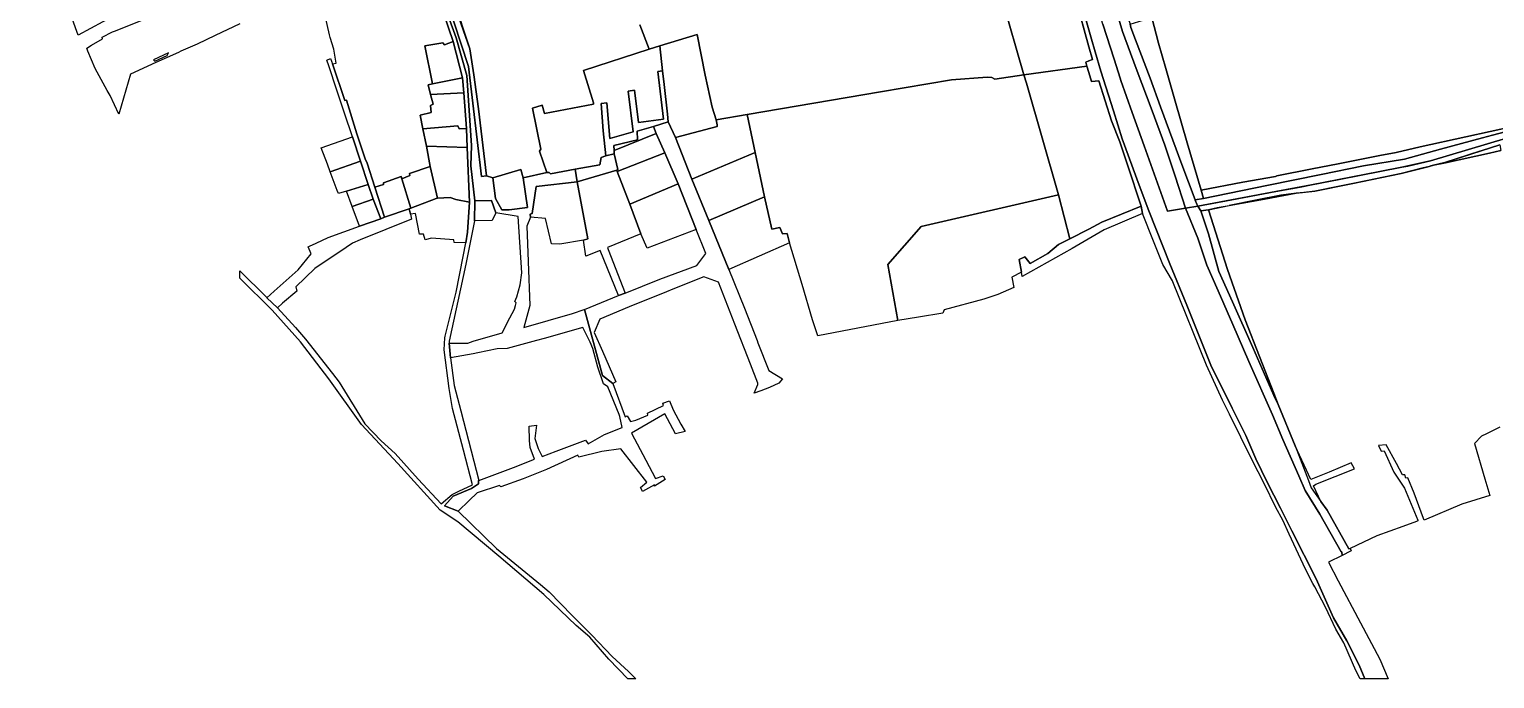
# Model space of a CAD drawing. Header units: feet. Extents: x -1222 to 199575, y -502 to 454509.
# Drawn here: x -508.8 to -77.4, y -294.7 to -103.7 of the extents above; entities that cross this region are included whole.
import ezdxf

# ---------------------------------------------------------------- set-up
doc = ezdxf.new("R2010")
doc.units = ezdxf.units.FT
doc.header["$MEASUREMENT"] = 0
doc.layers.add('지적', color=7, linetype='CONTINUOUS')

msp = doc.modelspace()

# ---------------------------------------------------------------- linework, layer by layer
at = {"layer": '지적', "color": 20}
for points in [[(-410.6, -50.35), (-409.28, -49.69), (-408.08, -55.84), (-404.28, -54.63), (-402.05, -58.82), (-403.33, -59.29), (-416.59, -66.33), (-430.11, -73.51), (-473.04, -94.75), (-483.51, -99.49), (-494.4, -105.37), (-497.38, -97.23), (-492.76, -94.69), (-495.38, -81.28), (-504.6, -85.25), (-508.81, -76.13), (-503.1, -73.4), (-498.3, -75.06), (-477.96, -82.52), (-462.2, -75.23), (-449.92, -69.42), (-446.86, -67.93), (-410.6, -50.35)], [(-215.99, -117.07), (-222.37, -94.75), (-226.35, -79.94), (-222.36, -78.9), (-205.6, -74.73), (-200.72, -94.75), (-196.86, -108.84), (-195.83, -112.53), (-196.86, -112.95), (-197.75, -113.31), (-197.44, -114.46), (-215.99, -117.07)], [(-388.71, -86.71), (-388.16, -83.59), (-384.23, -94.75), (-379.07, -109.41), (-377.91, -117.07), (-376.56, -127.05), (-374.2, -146.81), (-375.7, -146.94), (-379.49, -114.64), (-385.95, -94.75), (-388.71, -86.71)], [(-189.81, -94.6), (-186.98, -104.26), (-182.91, -115.15), (-178.24, -127.61), (-174.46, -137.71), (-171.44, -146.82), (-168.43, -156.32), (-173.71, -157.21), (-180.58, -137.91), (-184.09, -128.09), (-187.42, -118.76), (-187.62, -117.99), (-189.41, -112.43), (-192.76, -102.09), (-195.01, -94.63), (-189.81, -94.6)], [(-187.37, -94.57), (-184.71, -102.16), (-184.48, -103.09), (-183.1, -106.76), (-178.85, -118.06), (-175.75, -126.44), (-169.52, -143.44), (-165.51, -153.84), (-165.56, -153.98), (-165.09, -155.14), (-164.8, -155.71), (-168.43, -156.32), (-171.44, -146.82), (-174.46, -137.71), (-178.24, -127.61), (-182.91, -115.15), (-186.98, -104.26), (-189.81, -94.6), (-187.37, -94.57)], [(-184.71, -102.16), (-178.28, -100.22), (-176.32, -107.77), (-174.17, -115.16), (-171.41, -124.81), (-167.87, -137.02), (-163.84, -150.94), (-163.11, -153.47), (-165.51, -153.84), (-169.52, -143.44), (-175.75, -126.44), (-178.85, -118.06), (-183.1, -106.76), (-184.48, -103.09), (-184.71, -102.16)], [(-384.05, -107.23), (-381.23, -117.9), (-390.09, -119.71), (-392.32, -108.52), (-387.02, -107.61), (-386.62, -108.22), (-384.05, -107.23)], [(-322.38, -115.86), (-323.14, -108.47), (-312.23, -105.15), (-309.79, -117.19), (-307.74, -126.57), (-306.62, -130.33), (-306.33, -131.81), (-306.31, -132.26), (-318.59, -135.5), (-320.7, -130.91), (-320.88, -128.58), (-321.92, -119.89), (-322.38, -115.86)], [(-467.8, -110.61), (-472.25, -112.61), (-471.87, -113.07), (-468.22, -111.32), (-467.8, -110.61)], [(-323.14, -108.47), (-322.38, -115.86), (-323.8, -116.05), (-322.14, -130.14), (-329.5, -131.1), (-330.62, -121.53), (-332.53, -121.85), (-331.01, -133.87), (-337.88, -135.79), (-338.8, -125.28), (-340.47, -125.51), (-339.87, -133.51), (-339.07, -140.92), (-340.44, -141.37), (-340.88, -143.51), (-348.1, -144.85), (-355.4, -146.23), (-355.78, -145.76), (-356.47, -145.81), (-358.58, -139.5), (-358.23, -138.93), (-360.71, -126.82), (-357.84, -125.95), (-357.11, -128.39), (-342.69, -125.72), (-342.69, -125.3), (-345.69, -115.73), (-326.31, -109.48), (-323.14, -108.47)], [(-421.22, -112.7), (-420.11, -112.28), (-419.51, -113.85), (-415.87, -124.64), (-415.46, -124.53), (-412.38, -134.44), (-409.94, -141.72), (-409.37, -143.03), (-407.1, -150.08), (-404.22, -158.98), (-405.32, -159.45), (-407.56, -153.6), (-409.02, -149.32), (-411.32, -142.42), (-413.62, -135.32), (-415.98, -128.31), (-418.24, -121.55), (-420.67, -114.36), (-421.22, -112.7)], [(-322.38, -115.86), (-321.92, -119.89), (-320.88, -128.58), (-320.7, -130.91), (-325.07, -132.23), (-329.88, -133.65), (-329.77, -136.13), (-336.73, -137.8), (-336.59, -139.27), (-336.59, -140.28), (-339.07, -140.92), (-339.87, -133.51), (-340.47, -125.51), (-338.8, -125.28), (-337.88, -135.79), (-331.01, -133.87), (-332.53, -121.85), (-330.62, -121.53), (-329.5, -131.1), (-322.14, -130.14), (-323.8, -116.05), (-322.38, -115.86)], [(-197.44, -114.46), (-196.86, -116.38), (-196.07, -119.03), (-193.93, -118.85), (-190.19, -130.62), (-187.75, -136.72), (-185.47, -143.58), (-181.47, -155.68), (-193.03, -160.39), (-196.86, -162.43), (-202.45, -165.28), (-205.83, -152.41), (-215.24, -119.5), (-215.99, -117.07), (-197.44, -114.46)], [(-390.09, -119.71), (-381.23, -117.9), (-380.86, -122.33), (-390.67, -122.87), (-391.42, -120.01), (-390.09, -119.71)], [(-215.99, -117.07), (-215.24, -119.5), (-205.83, -152.41), (-246.19, -161.65), (-256.08, -172.88), (-253.06, -189.33), (-276.69, -193.86), (-278.26, -189.19), (-281.26, -178.71), (-284.95, -166.44), (-285.73, -163.76), (-287.08, -163.84), (-287.89, -161.95), (-290.15, -162.48), (-292.4, -152.94), (-295.15, -139.93), (-297.44, -128.73), (-258.17, -122.07), (-237.32, -118.55), (-226.8, -117.71), (-225.42, -117.83), (-224.57, -118.3), (-215.99, -117.07)], [(-380.86, -122.33), (-380.13, -132.83), (-382.25, -132.93), (-382.66, -132.07), (-392.96, -132.94), (-393.73, -128.9), (-390.52, -128.12), (-390.67, -126.06), (-389.92, -125.7), (-390.67, -122.87), (-380.86, -122.33)], [(-306.62, -130.33), (-297.44, -128.73), (-295.15, -139.93), (-313.71, -147.75), (-318.59, -135.5), (-306.31, -132.26), (-306.33, -131.81), (-306.62, -130.33)], [(-380.13, -132.83), (-379.85, -138.48), (-391.88, -138.04), (-392.96, -132.94), (-382.66, -132.07), (-382.25, -132.93), (-380.13, -132.83)], [(-325.07, -132.23), (-320.7, -130.91), (-318.59, -135.5), (-313.71, -147.75), (-308.74, -159.92), (-302.83, -174.29), (-298.29, -185.72), (-294.48, -195.24), (-294.3, -195.94), (-291.07, -204.09), (-287.05, -206.47), (-288.1, -207.81), (-290.91, -209.04), (-293.48, -210.08), (-295.4, -210.77), (-294.35, -208.18), (-294.33, -207.75), (-296.45, -202.24), (-301.06, -190.42), (-305.92, -178.08), (-310.26, -176.5), (-319.39, -180.16), (-321.22, -180.95), (-332.16, -185.3), (-340.87, -188.93), (-342.55, -192.85), (-340.03, -198.34), (-336.1, -207.37), (-337.04, -207.86), (-340.07, -205.54), (-345.37, -186.06), (-335.38, -181.96), (-333.41, -181.3), (-323.18, -177.18), (-312.26, -173.12), (-309.64, -169.61), (-312.47, -162.56), (-317.75, -149.17), (-321.74, -140), (-324.22, -134.3), (-325.07, -132.23)], [(-324.22, -134.3), (-336.59, -139.27), (-336.73, -137.8), (-329.77, -136.13), (-329.88, -133.65), (-325.07, -132.23), (-324.22, -134.3)], [(-422.84, -138.54), (-413.62, -135.32), (-411.32, -142.42), (-420.22, -145.62), (-421.04, -143.35), (-422.84, -138.54)], [(-391.88, -138.04), (-379.85, -138.48), (-379.2, -154.48), (-383.26, -153.69), (-384.95, -153.19), (-388.65, -153.34), (-390.84, -144.06), (-391.88, -138.04)], [(-336.59, -139.27), (-324.22, -134.3), (-321.74, -140), (-335.71, -145.47), (-335.85, -145.09), (-335.58, -144.89), (-336.59, -140.28), (-336.59, -139.27)], [(-95.35, -143.68), (-92.08, -142.82), (-81.35, -139.4), (-75.86, -137.66), (-75.57, -139.27), (-78.89, -140.07), (-91.85, -142.94), (-95.35, -143.68)], [(-339.07, -140.92), (-336.59, -140.28), (-335.58, -144.89), (-335.85, -145.09), (-347.5, -148.5), (-348.1, -144.85), (-340.88, -143.51), (-340.44, -141.37), (-339.07, -140.92)], [(-321.74, -140), (-317.75, -149.17), (-332, -155.15), (-335.71, -145.47), (-321.74, -140)], [(-313.71, -147.75), (-295.15, -139.93), (-292.4, -152.94), (-308.74, -159.92), (-313.71, -147.75)], [(-420.22, -145.62), (-411.32, -142.42), (-409.02, -149.32), (-415.47, -151.27), (-417.78, -151.96), (-418.21, -151.13), (-420.22, -145.62)], [(-399.09, -147.62), (-396.8, -146.71), (-396.88, -146.06), (-390.84, -144.06), (-388.65, -153.34), (-389.04, -153.4), (-396.45, -156.3), (-399.09, -147.62)], [(-372.36, -147.33), (-364.12, -144.92), (-363.37, -147.33), (-362.16, -156.05), (-367.49, -156.77), (-369.65, -156.76), (-371.58, -153.46), (-372.36, -147.33)], [(-335.71, -145.47), (-332, -155.15), (-328.8, -163.81), (-338.55, -167.86), (-338.43, -168.45), (-333.41, -181.3), (-335.38, -181.96), (-340.78, -168.7), (-344.96, -170.38), (-345.68, -165.71), (-344.39, -165.34), (-347.5, -148.5), (-335.85, -145.09), (-335.71, -145.47)], [(-415.47, -151.27), (-409.02, -149.32), (-407.56, -153.6), (-413.75, -155.84), (-415.47, -151.27)], [(-407.1, -150.08), (-404.53, -149.35), (-404.53, -148.79), (-399.29, -146.95), (-399.09, -147.62), (-396.45, -156.3), (-397, -156.5), (-404.22, -158.98), (-407.1, -150.08)], [(-347.5, -148.5), (-344.39, -165.34), (-345.68, -165.71), (-352.66, -166.87), (-355.02, -166.78), (-356.8, -159.28), (-361.27, -158.91), (-361.33, -158.01), (-360.8, -157.87), (-359.57, -149.92), (-347.5, -148.5)], [(-332, -155.15), (-317.75, -149.17), (-312.47, -162.56), (-326.91, -168.1), (-328.8, -163.81), (-332, -155.15)], [(-413.75, -155.84), (-407.56, -153.6), (-405.32, -159.45), (-411.56, -161.54), (-413.75, -155.84)], [(-388.65, -153.34), (-384.95, -153.19), (-383.26, -153.69), (-379.2, -154.48), (-379.81, -163.35), (-380.28, -166.5), (-383.77, -166.42), (-383.86, -165.61), (-390.4, -165.11), (-392.3, -165.56), (-392.74, -163.96), (-393.89, -163.92), (-395.11, -157.84), (-396.56, -158.06), (-397, -156.5), (-396.45, -156.3), (-389.04, -153.4), (-388.65, -153.34)], [(-371.43, -157.67), (-372.56, -159.93), (-377.7, -160.06), (-377.66, -154.12), (-372.76, -154.02), (-371.43, -157.67)], [(-308.74, -159.92), (-292.4, -152.94), (-290.15, -162.48), (-287.89, -161.95), (-287.08, -163.84), (-285.73, -163.76), (-284.95, -166.44), (-302.83, -174.29), (-308.74, -159.92)], [(-202.45, -165.28), (-205.79, -166.99), (-208.93, -169.62), (-214.11, -172.56), (-215.72, -170.56), (-217.36, -171.38), (-216.7, -175.16), (-219.54, -176.55), (-218.97, -179.59), (-223.63, -181.74), (-227.82, -183.07), (-239.43, -186.2), (-239.87, -187.17), (-247.01, -188.33), (-250.07, -188.88), (-253.06, -189.33), (-256.08, -172.88), (-246.19, -161.65), (-205.83, -152.41), (-202.45, -165.28)], [(-155.51, -155.54), (-140.34, -152.44), (-135.8, -151.92), (-145.12, -153.64), (-155.51, -155.54)], [(-397, -156.5), (-396.56, -158.06), (-396.31, -159.55), (-411.4, -165.6), (-413.62, -166.62), (-415.54, -167.88), (-424.7, -174.06), (-430.33, -179.43), (-430.09, -180.75), (-434.22, -184.27), (-435.78, -185.59), (-438.84, -182.64), (-436.75, -180.72), (-429.7, -174.44), (-425.81, -169.73), (-426.71, -167.63), (-426.28, -167.43), (-424.33, -166.56), (-420.79, -164.93), (-411.56, -161.54), (-405.32, -159.45), (-404.22, -158.98), (-397, -156.5)], [(-181.07, -157.85), (-192.37, -162.67), (-201.79, -168.19), (-216.45, -176.42), (-216.7, -175.16), (-217.36, -171.38), (-215.72, -170.56), (-214.11, -172.56), (-208.93, -169.62), (-205.79, -166.99), (-202.45, -165.28), (-196.86, -162.43), (-193.03, -160.39), (-181.47, -155.68), (-181.07, -157.85)], [(-168.43, -156.32), (-164.8, -155.71), (-163.93, -157.05), (-161.63, -163.86), (-158.6, -174.97), (-154.6, -183.88), (-148.6, -197.31), (-142.36, -211.43), (-141.17, -214.08), (-136.12, -226.21), (-132.15, -236.38), (-131.41, -238.54), (-128.57, -242.65), (-126.68, -245.17), (-120.34, -256.5), (-119.88, -256.44), (-119.63, -257.16), (-119.83, -257.2), (-122.23, -258.48), (-122.4, -257.46), (-122.55, -257.43), (-128.83, -246.33), (-133.19, -239.37), (-135.04, -235.06), (-139.72, -224.34), (-142.83, -217.15), (-149.71, -201.39), (-154.48, -190.48), (-158.77, -180.66), (-162.1, -173.02), (-164.79, -165.13), (-168.43, -156.32)], [(-161.64, -156.74), (-156.03, -174.33), (-150.83, -189.11), (-142.41, -210.73), (-141.17, -214.08), (-142.36, -211.43), (-148.6, -197.31), (-154.6, -183.88), (-158.6, -174.97), (-161.63, -163.86), (-163.93, -157.05), (-161.64, -156.74)]]:
    msp.add_lwpolyline(points, close=True, dxfattribs=at)
for points in [[(-387.25, -94.75), (-383.1, -106.18), (-380.04, -117.27), (-379.25, -128.99), (-378.58, -137.87), (-378.84, -143.84), (-377.66, -154.12), (-377.7, -160.06), (-380.27, -172.73), (-381.84, -179.98), (-385.16, -195.44), (-385.17, -196.01), (-384.84, -200.35), (-383.74, -208.44), (-381.78, -215.93), (-376.43, -236.39), (-376.57, -236.43), (-376.61, -237.42), (-378.62, -238.75), (-383.99, -241.02), (-386.62, -243.89), (-382.57, -245.47), (-371.25, -256.42), (-358.31, -267.03), (-355.73, -269.21), (-349.02, -276.16), (-345.07, -280.11), (-343.19, -281.97), (-337.19, -288.22), (-332.35, -292.68), (-330.19, -294.75), (-332.55, -294.75), (-338.19, -289), (-343.74, -282.56), (-347.8, -279.09), (-357.37, -269.93), (-370.59, -258.71), (-382.63, -248.55), (-387.85, -245.16), (-400.29, -231.4), (-410.98, -219.93), (-420.63, -206.53), (-428.99, -195.66), (-437.31, -186.27), (-446.86, -176.86), (-446.86, -174.69), (-438.96, -182.52), (-438.84, -182.64), (-435.78, -185.59), (-430.4, -191.36), (-427.53, -194.81), (-419.56, -204.94), (-417.56, -207.47), (-410.03, -219.79), (-405.2, -224.77), (-401.11, -228.45), (-394.33, -236.06), (-387.55, -243.3), (-384.28, -240.51), (-382.31, -239.58), (-378.37, -237.73), (-380.98, -227.5), (-384.22, -215.24), (-385.23, -209.36), (-386.65, -197.99), (-386.49, -194.49), (-386.36, -193.99), (-383.09, -180.97), (-381.12, -170.47), (-380.28, -166.5), (-379.81, -163.35), (-379.2, -154.48), (-379.85, -138.48), (-380.13, -132.83), (-380.86, -122.33), (-381.23, -117.9), (-384.05, -107.23), (-388.25, -94.75)], [(-388.25, -94.75), (-384.05, -107.23), (-386.62, -108.22), (-387.02, -107.61), (-392.32, -108.52), (-390.09, -119.71), (-391.42, -120.01), (-390.67, -122.87), (-389.92, -125.7), (-390.67, -126.06), (-390.52, -128.12), (-393.73, -128.9), (-392.96, -132.94), (-391.88, -138.04), (-390.84, -144.06), (-396.88, -146.06), (-396.8, -146.71), (-399.09, -147.62), (-399.29, -146.95), (-404.53, -148.79), (-404.53, -149.35), (-407.1, -150.08), (-409.37, -143.03), (-409.94, -141.72), (-412.38, -134.44), (-415.46, -124.53), (-415.87, -124.64), (-419.51, -113.85), (-418.5, -113.58), (-419.17, -109.47), (-420.26, -106.04), (-420.45, -105.27), (-422.81, -94.75)], [(-385.95, -94.75), (-379.49, -114.64), (-375.7, -146.94), (-374.2, -146.81), (-372.36, -147.33), (-371.58, -153.46), (-369.65, -156.76), (-367.49, -156.77), (-362.16, -156.05), (-363.37, -147.33), (-356.47, -145.81), (-355.78, -145.76), (-355.4, -146.23), (-348.1, -144.85), (-347.5, -148.5), (-359.57, -149.92), (-360.8, -157.87), (-361.33, -158.01), (-361.27, -158.91), (-362.29, -161.59), (-361.95, -172.01), (-361.44, -184.96), (-363.18, -191.38), (-348.93, -187.28), (-345.48, -186.11), (-345.37, -186.06), (-340.07, -205.54), (-337.04, -207.86), (-333.39, -217.67), (-332.79, -217.36), (-331.79, -219.02), (-330.19, -218.7), (-326.68, -217.23), (-326.82, -216.62), (-322.09, -214.32), (-322.26, -213.7), (-320.35, -212.95), (-319.28, -215.62), (-316.98, -219.84), (-315.73, -222.01), (-318.58, -222.69), (-321.69, -216.8), (-331.55, -222.54), (-327.31, -230.46), (-324.47, -235.88), (-322.15, -235.08), (-321.59, -236.16), (-324.71, -238.12), (-324.7, -237.72), (-328.29, -239.62), (-328.37, -239.42), (-328.85, -238.49), (-327.02, -236.91), (-334.67, -227.1), (-340.21, -227.88), (-346.98, -229.61), (-347.33, -229), (-356.53, -233.2), (-363.45, -235.95), (-369.95, -238.27), (-370.33, -237.9), (-376.94, -240.08), (-379.34, -242.36), (-382.57, -245.47), (-386.62, -243.89), (-383.99, -241.02), (-378.62, -238.75), (-376.61, -237.42), (-376.57, -236.43), (-376.43, -236.39), (-366.21, -232.63), (-360.05, -230.19), (-361.32, -226.69), (-361.56, -224.62), (-361.6, -220.43), (-359.53, -220.15), (-359.96, -224.11), (-359.01, -226.97), (-357.85, -229.36), (-353.68, -227.79), (-345.02, -224.51), (-344.27, -225.66), (-339.42, -222.86), (-334.27, -220.82), (-334.92, -217.57), (-335.1, -216.97), (-338.48, -208.83), (-339.72, -207.97), (-341.47, -203.11), (-342.87, -197.55), (-343.67, -195.68), (-345.82, -191.43), (-357.26, -194.66), (-359.48, -195.25), (-368.13, -197.58), (-371.03, -197.68), (-376.78, -198.85), (-378.17, -199.12), (-384.84, -200.35), (-385.17, -196.01), (-379.72, -195.99), (-378.13, -195.45), (-369.61, -192.95), (-367.32, -188.51), (-365.99, -186.05), (-365.66, -184.96), (-365.49, -184.13), (-365.86, -183.71), (-365.24, -182.42), (-364.29, -178.87), (-363.76, -175.28), (-364.9, -158.73), (-371.43, -157.67), (-372.76, -154.02), (-377.66, -154.12), (-378.84, -143.84), (-378.58, -137.87), (-379.25, -128.99), (-380.04, -117.27), (-383.1, -106.18), (-387.25, -94.75)], [(-383.95, -94.75), (-379.07, -109.41), (-384.23, -94.75)], [(-329.08, -102.29), (-326.31, -109.48), (-345.69, -115.73), (-342.69, -125.3), (-342.69, -125.72), (-357.11, -128.39), (-357.84, -125.95), (-360.71, -126.82), (-358.23, -138.93), (-358.58, -139.5), (-356.47, -145.81), (-363.37, -147.33), (-364.12, -144.92), (-372.36, -147.33), (-374.2, -146.81), (-376.56, -127.05), (-377.91, -117.07), (-379.07, -109.41), (-383.95, -94.75)], [(-222.37, -94.75), (-215.99, -117.07), (-224.57, -118.3), (-225.42, -117.83), (-226.8, -117.71), (-237.32, -118.55), (-258.17, -122.07), (-297.44, -128.73), (-306.62, -130.33), (-307.74, -126.57), (-309.79, -117.19), (-309.79, -117.19), (-312.23, -105.15), (-323.14, -108.47), (-326.31, -109.48), (-329.08, -102.29)], [(-199.37, -94.75), (-196.86, -103.77), (-196.07, -106.55), (-195.02, -110.26), (-193.29, -115.93), (-189.64, -127.62), (-187.04, -135.91), (-182.01, -149.52), (-179.24, -157.04), (-177.12, -162.29), (-172.97, -172.62), (-168.03, -184.85), (-163.91, -195.14), (-160.94, -202.44), (-154.63, -215.18), (-150.62, -223.22), (-147.73, -230.08), (-144.32, -236.91), (-140.45, -244.54), (-137.05, -251.26), (-129.95, -265.35), (-124.8, -276.89), (-120.89, -283.66), (-117.27, -290.78), (-115.57, -294.75), (-116.98, -294.75), (-118.23, -292.39), (-121.75, -284.19), (-124.17, -280.13), (-127.19, -273.75), (-130.29, -267.69), (-130.9, -266.71), (-133.1, -262.53), (-137.93, -252.24), (-139.73, -248.11), (-141.84, -244.36), (-145.27, -237.33), (-148.78, -230.44), (-155.41, -216.94), (-157.54, -212.81), (-162.21, -202.53), (-172.11, -178), (-172.21, -177.67), (-175.1, -172.85), (-177.8, -165.98), (-181.07, -157.85), (-181.47, -155.68), (-185.47, -143.58), (-187.75, -136.72), (-190.19, -130.62), (-193.93, -118.85), (-196.07, -119.03), (-196.86, -116.38), (-197.44, -114.46), (-197.75, -113.31), (-196.86, -112.95), (-195.83, -112.53), (-196.86, -108.84), (-200.72, -94.75)], [(-192.76, -102.09), (-189.41, -112.43), (-187.62, -117.99), (-187.42, -118.76), (-184.09, -128.09), (-180.58, -137.91), (-173.71, -157.21), (-168.43, -156.32), (-164.79, -165.13), (-162.1, -173.02), (-158.77, -180.66), (-154.48, -190.48), (-149.71, -201.39), (-142.83, -217.15), (-139.72, -224.34), (-135.04, -235.06), (-133.19, -239.37), (-128.83, -246.33), (-122.55, -257.43), (-122.4, -257.46), (-122.23, -258.48), (-126.26, -260.5), (-123.43, -265.91), (-116.87, -278.36), (-111.19, -289.05), (-108.78, -294.75), (-115.57, -294.75), (-117.27, -290.78), (-120.89, -283.66), (-124.8, -276.89), (-129.95, -265.35), (-137.05, -251.26), (-140.45, -244.54), (-144.32, -236.91), (-147.73, -230.08), (-150.62, -223.22), (-154.63, -215.18), (-160.94, -202.44), (-163.91, -195.14), (-168.03, -184.85), (-172.97, -172.62), (-177.12, -162.29), (-179.24, -157.04), (-182.01, -149.52), (-187.04, -135.91), (-189.64, -127.62), (-193.29, -115.93), (-195.02, -110.26), (-196.07, -106.55), (-196.86, -103.77), (-199.37, -94.75)], [(-446.86, -102.03), (-454.08, -105.43), (-459.35, -108.07), (-459.44, -107.98), (-464.16, -110.13), (-464.92, -110.51), (-471.54, -113.46), (-479.04, -116.85), (-482.43, -128.67), (-485.02, -123.17), (-485.86, -121.64), (-489.45, -115.17), (-491.63, -110.13), (-491.92, -109.24), (-490.49, -108.36), (-487.25, -106.44), (-487.38, -105.98), (-484.34, -104.41), (-483.76, -104.15), (-467.97, -97.91)], [(-71.56, -132.17), (-85.91, -135.31), (-99.33, -138.24), (-106.4, -139.86), (-111.18, -140.79), (-123.45, -143.21), (-131.09, -144.71), (-141.52, -146.78), (-141.93, -146.93), (-151.5, -148.67), (-163.84, -150.94), (-167.87, -137.02), (-171.41, -124.81), (-174.17, -115.16), (-176.32, -107.77), (-178.28, -100.22)], [(-73.86, -135.68), (-96.23, -142.39), (-104.7, -144.25), (-111.15, -145.52), (-131.29, -149.46), (-141.76, -151.41), (-164.8, -155.71), (-165.09, -155.14), (-165.56, -153.98), (-165.51, -153.84), (-163.11, -153.47), (-144.42, -149.66), (-128.5, -146.42), (-115.98, -143.84), (-103.91, -141.82), (-93.29, -138.9), (-80.94, -135.54), (-78.05, -134.82), (-72.45, -133.38)], [(-72.45, -133.38), (-78.05, -134.82), (-80.94, -135.54), (-93.29, -138.9), (-103.91, -141.82), (-115.98, -143.84), (-128.5, -146.42), (-144.42, -149.66), (-163.11, -153.47), (-163.84, -150.94), (-151.5, -148.67), (-141.93, -146.93), (-141.52, -146.78), (-131.09, -144.71), (-123.45, -143.21), (-111.18, -140.79), (-106.4, -139.86), (-99.33, -138.24), (-85.91, -135.31), (-71.56, -132.17)], [(-75.86, -137.66), (-81.35, -139.4), (-81.71, -139.51), (-92.08, -142.82), (-95.35, -143.68), (-96.21, -143.87), (-96.71, -143.98), (-98.42, -144.42), (-104.88, -146.11), (-114.79, -148.12), (-119.66, -149.1), (-123.06, -149.78), (-130.35, -151.24), (-133.61, -151.65), (-135.78, -151.92), (-137.3, -152.09), (-140.34, -152.44), (-147.83, -153.97), (-155.5, -155.54), (-155.55, -155.55), (-159.06, -156.23), (-161.64, -156.74), (-162.44, -156.84), (-163.93, -157.05), (-164.8, -155.71), (-154.79, -153.84), (-141.76, -151.41), (-134.66, -150.09), (-131.29, -149.46), (-123.13, -147.86), (-111.15, -145.52), (-104.7, -144.25), (-102.99, -143.88), (-96.23, -142.39), (-73.86, -135.68)], [(-75.84, -220.76), (-79.78, -222.67), (-81.26, -223.42), (-83.36, -225.53), (-80.31, -235.89), (-78.78, -240.87), (-87.08, -243.4), (-98.14, -248.09), (-98.3, -247.63), (-101.06, -240.11), (-102.95, -235.65), (-103.52, -235.79), (-103.86, -234.8), (-104.56, -234.76), (-106.26, -231.39), (-109.37, -225.94), (-111.59, -226.1), (-110.83, -227.81), (-109.95, -227.67), (-107.11, -233.97), (-103.97, -238.66), (-99.98, -248.06), (-99.96, -248.25), (-100.4, -248.49), (-104.41, -249.95), (-112.04, -252.69), (-119.88, -256.44), (-120.34, -256.5), (-126.68, -245.17), (-128.57, -242.65), (-130.7, -238.03), (-130.03, -237.48), (-118.67, -232.99), (-119.58, -231.26), (-126.08, -233.93), (-129.53, -235.39), (-131.54, -236.17), (-136.12, -226.21), (-141.17, -214.08), (-142.41, -210.73), (-150.83, -189.11), (-156.03, -174.33), (-161.64, -156.74), (-155.51, -155.54), (-145.12, -153.64), (-135.8, -151.92), (-130.35, -151.24), (-119.66, -149.1), (-104.88, -146.11), (-96.71, -143.98), (-95.35, -143.68), (-95.35, -143.68), (-91.85, -142.94), (-78.89, -140.07), (-75.57, -139.27)]]:
    msp.add_lwpolyline(points, dxfattribs=at)

doc.saveas('drawing.dxf')
